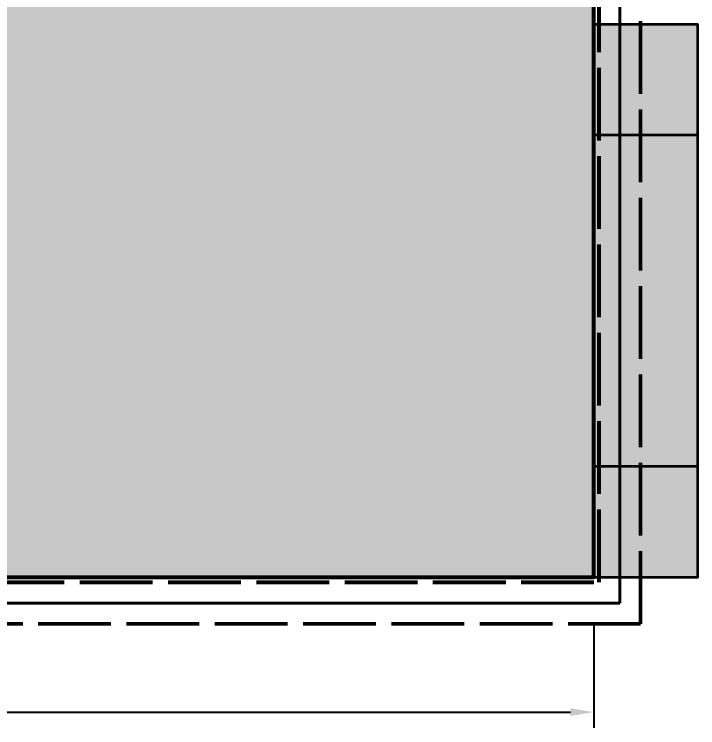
# Model space of a CAD drawing. Header units: millimetres. Extents: x -861 to 4297, y -853 to 3408.
# Drawn here: x 2663 to 3591, y -205 to 764 of the extents above; entities that cross this region are included whole.
import ezdxf

# ---------------------------------------------------------------- set-up
doc = ezdxf.new("R2010")
doc.units = ezdxf.units.MM
doc.linetypes.add('DASH_99_21', pattern=[119.944444, 98.777778, -21.166667])
for name, color, linetype in [('DIMENSIONS', 7, 'Continuous'), ('GEOFAB', 5, 'Continuous'), ('MODULE_ART', 7, 'Continuous'), ('PIPES', 7, 'Continuous'), ('TANK', 7, 'Continuous')]:
    doc.layers.add(name, color=color, linetype=linetype)
doc.styles.add('ARIAL', font='arial.ttf')
doc.dimstyles.get("Standard").update_dxf_attribs({"dimtxt": 2.5, "dimasz": 2.5, "dimexe": 1.25, "dimexo": 0.625, "dimtad": 1, "dimcen": 2.5, "dimazin": 3, "dimtfac": 1, "dimtmove": 0, "dimatfit": 3})

# ---------------------------------------------------------------- blocks, each defined once
blk = doc.blocks.new('atlancube_face')
at = {"true_color": 0x000000}
blk.add_solid([(-1.79, -1.79), (1151.79, -1.79), (-1.79, 781.79), (1151.79, 781.79)], dxfattribs=at)

msp = doc.modelspace()

# ---------------------------------------------------------------- linework, layer by layer
at = {"layer": 'GEOFAB', "color": 5, "linetype": 'DASH_99_21', "lineweight": 50}
for p, q in [((3513.5, -63.5), (3513.5, 2088.22)), ((-63.5, -63.5), (3513.5, -63.5))]:
    msp.add_line(p, q, dxfattribs=at)
at = {"layer": 'GEOFAB', "color": 6, "lineweight": 40}
for p, q in [((3485.28, -35.28), (3485.28, 2060)), ((-35.28, -35.28), (3485.28, -35.28))]:
    msp.add_line(p, q, dxfattribs=at)
at = {"layer": 'GEOFAB', "color": 5, "linetype": 'DASH_99_21', "lineweight": 53}
msp.add_lwpolyline([(-7.06, -7.06), (3457.06, -7.06), (3457.06, 1567.06), (-7.06, 1567.06)], close=True, dxfattribs=at)
at = {"layer": 'PIPES', "lineweight": 35}
for points in [[(3450, 0), (3591.11, 0), (3591.11, 750), (3450, 750)], [(3450, 0), (3591.11, 0), (3591.11, 600), (3450, 600)], [(3450, 0), (3591.11, 0), (3591.11, 150), (3450, 150)]]:
    msp.add_lwpolyline(points, close=True, dxfattribs=at)
at = {"layer": 'PIPES', "true_color": 0xbfbfbf}
for points in [[(3450, 0), (3591.11, 0), (3450, 750), (3591.11, 750)], [(3450, 0), (3591.11, 0), (3450, 600), (3591.11, 600)], [(3450, 0), (3591.11, 0), (3450, 150), (3591.11, 150)]]:
    msp.add_solid(points, dxfattribs=at)
at = {"layer": 'TANK', "lineweight": 53}
msp.add_lwpolyline([(0, 0), (3450, 0), (3450, 1560), (0, 1560)], close=True, dxfattribs=at)

# ---------------------------------------------------------------- block references
at = {"layer": 'MODULE_ART'}
msp.add_blockref('atlancube_face', (2300, 0), dxfattribs=at)

# ---------------------------------------------------------------- dimensions: what is measured, and where the dimension line sits
at = {"layer": 'DIMENSIONS'}
msp.add_linear_dim(base=(0, -183.44), p1=(0, -63.5), p2=(3450, -63.5), dimstyle='Standard', override={"dimtxt": 40.414222, "dimasz": 31.75, "dimexe": 21.166667, "dimexo": 0, "dimgap": 17.638889, "dimtad": 1, "dimtih": 0, "dimtoh": 0, "dimdec": 0, "dimtxsty": 'ARIAL', "dimclrd": 7, "dimclre": 7, "dimclrt": 7}, dxfattribs=at).render()

doc.saveas('drawing.dxf')
